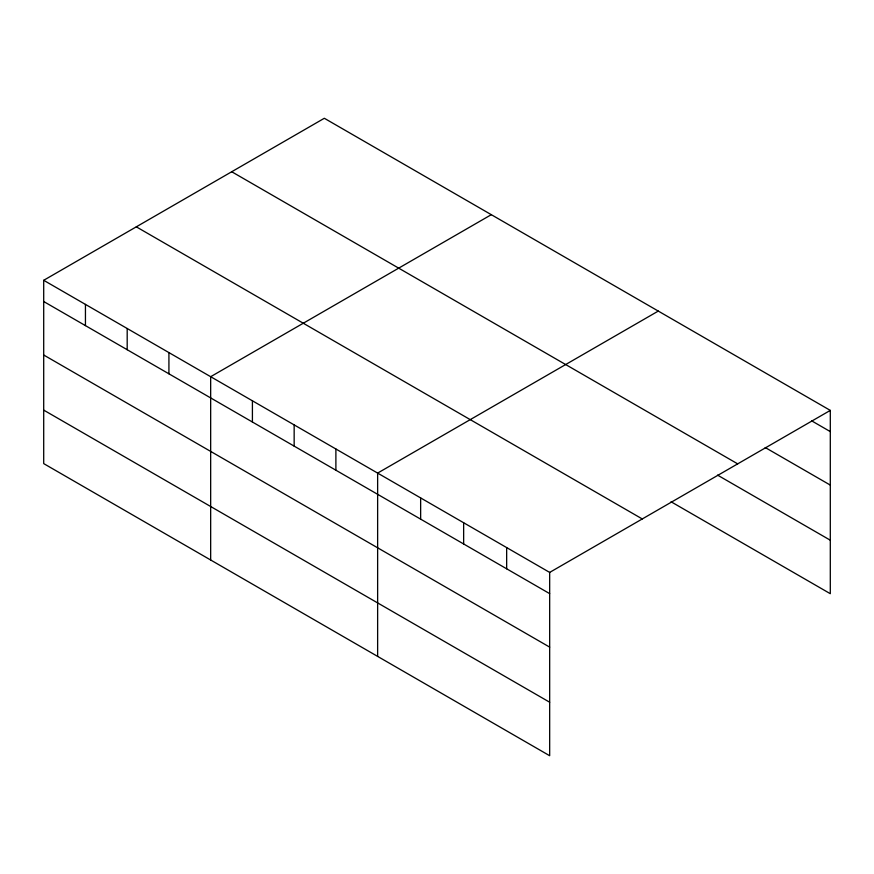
<?xml version="1.0" encoding="UTF-8"?>
<svg xmlns="http://www.w3.org/2000/svg" width="874" height="874" viewBox="0 0 874 874"><rect width="100%" height="100%" fill="white"/><g stroke="black" fill="none" stroke-linecap="round" stroke-linejoin="round"><path stroke-width="1.31" d="M549.67 647.121L549.67 572.415L43.7 280.303L43.7 463.602L549.67 755.726L549.67 647.121L43.7 355.008M671.057 501.763L830.3 593.697L830.3 410.398L324.33 118.274L43.7 280.303M491.308 214.676L210.667 376.705L210.667 560.005M658.275 311.078L377.634 473.096L377.634 656.407M549.67 572.415L830.3 410.398M811.706 420.875L830.3 431.603M765.209 447.521L830.3 485.092M231.73 171.752L737.689 463.865M717.554 475.117L830.3 540.208M136.311 226.836L642.27 518.948M43.7 301.519L549.67 593.632M43.7 410.114L549.67 702.226M506.658 547.594L506.658 568.799M463.646 522.761L463.646 543.967M420.645 497.929L420.645 519.145M335.889 448.996L335.889 470.212M294.156 424.895L294.156 446.111M252.411 400.805L252.411 422.011M168.922 352.604L168.922 373.81M127.189 328.504L127.189 349.709M85.444 304.403L85.444 325.609"/></g></svg>
